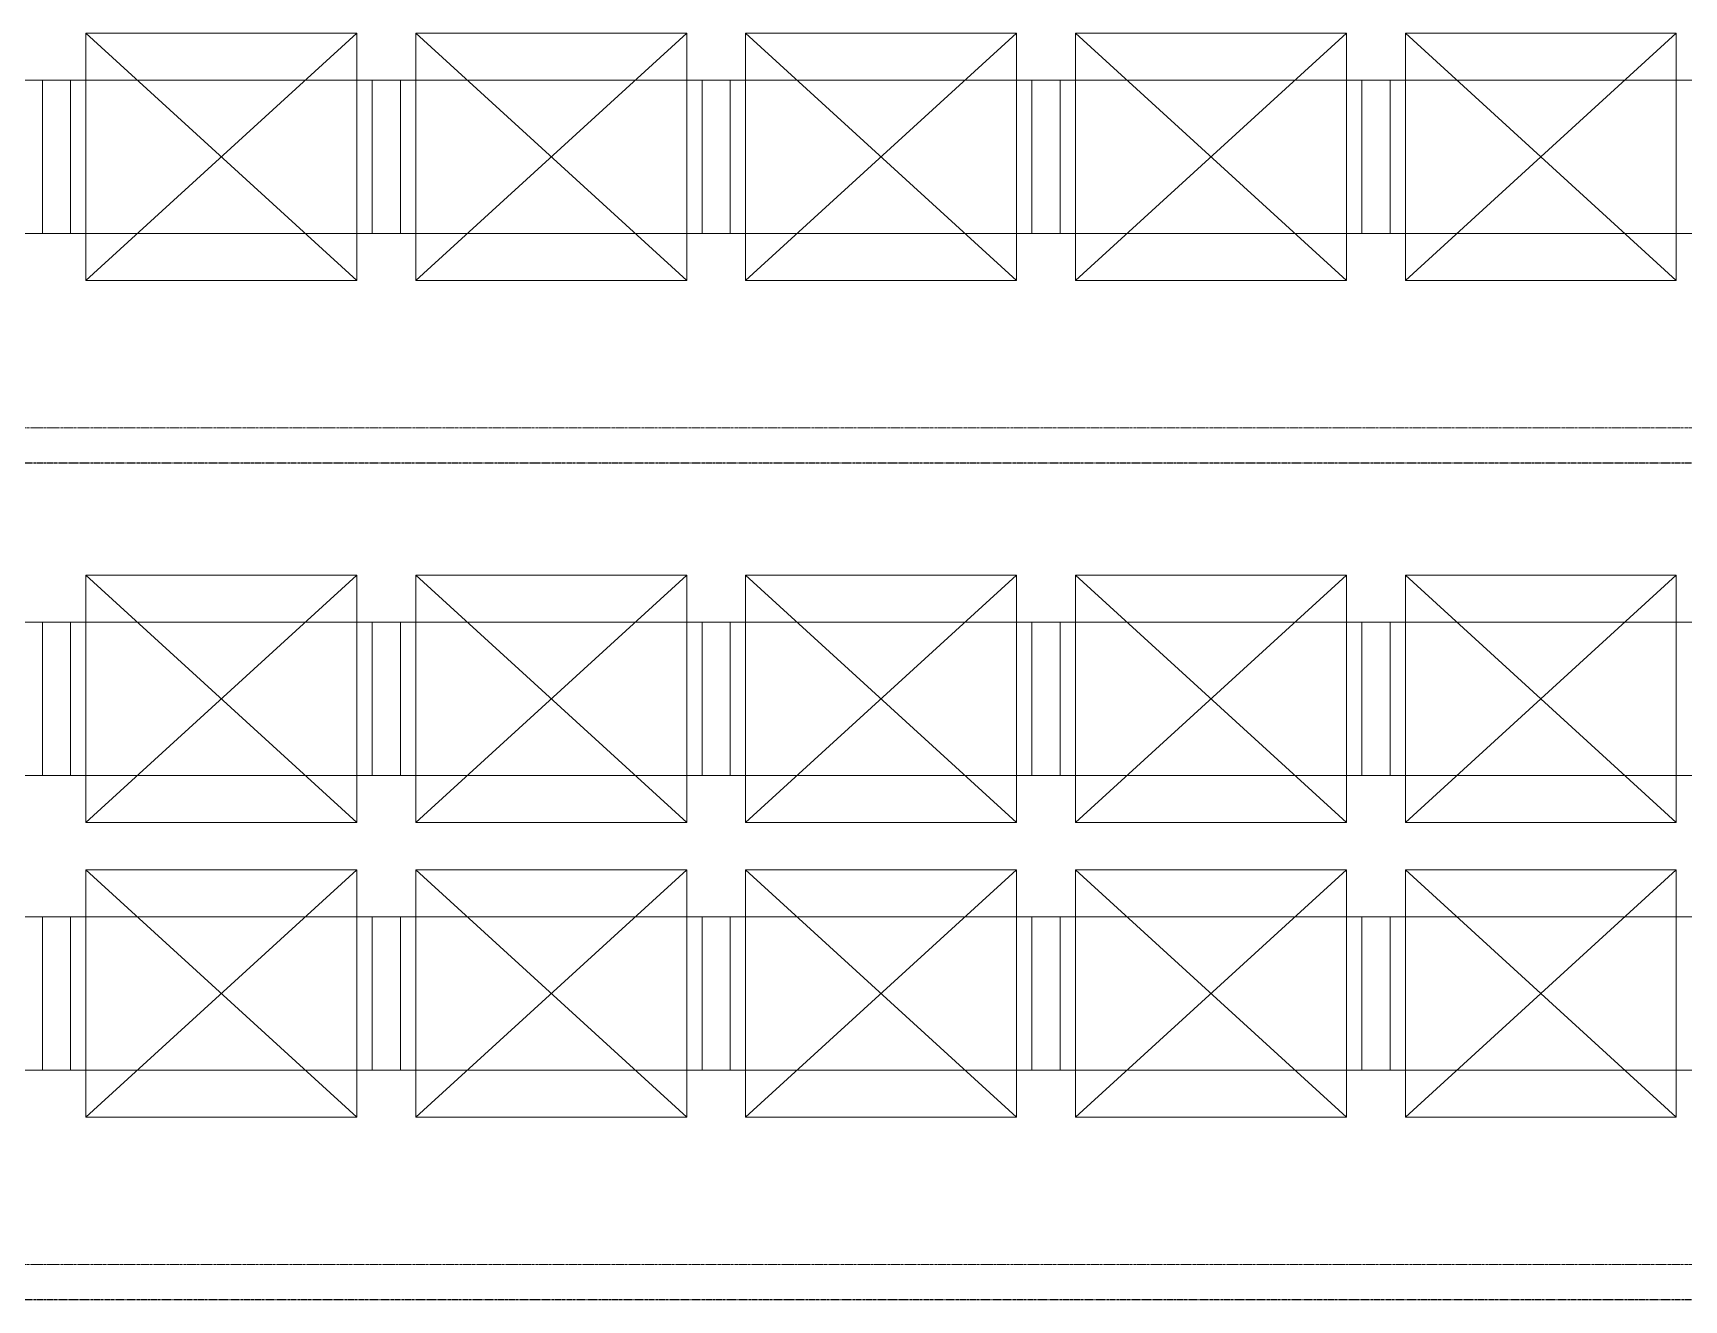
# Model space of a CAD drawing. Header units: millimetres. Extents: x -50460 to 50460, y -35640 to 35640.
# Drawn here: x -24594 to -17587, y -10515 to -5140 of the extents above; entities that cross this region are included whole.
import ezdxf

# ---------------------------------------------------------------- set-up
doc = ezdxf.new("R2010")
doc.units = ezdxf.units.MM
doc.linetypes.add('双点画线', pattern=[22, 12, -2, 2, -2, 2, -2])
doc.linetypes.add('点画线', pattern=[18, 12, -2, 2, -2])
for name, color, linetype, lineweight in [('7', 30, '双点画线', 18), ('PALLET', 4, 'Continuous', 18), ('RackFrame', 5, 'Continuous', 18), ('中心线层', 1, '点画线', 18), ('细线', 7, 'Continuous', 18)]:
    doc.layers.add(name, color=color, linetype=linetype, lineweight=lineweight)

# ---------------------------------------------------------------- blocks, each defined once
blk = doc.blocks.new('*X345')
at = {"layer": 'PALLET', "linetype": 'Continuous', "lineweight": 18}
for p, q in [((1835, 150), (685, 1200)), ((1835, 1200), (685, 150))]:
    blk.add_line(p, q, dxfattribs=at)
blk.add_lwpolyline([(1835, 1200), (685, 1200), (685, 150), (1835, 150), (1835, 1200)], dxfattribs=at)
blk = doc.blocks.new('*X346')
at = {"layer": 'PALLET', "linetype": 'Continuous', "lineweight": 18}
for p, q in [((1835, 150), (685, 1200)), ((1835, 1200), (685, 150))]:
    blk.add_line(p, q, dxfattribs=at)
blk.add_lwpolyline([(1835, 1200), (685, 1200), (685, 150), (1835, 150), (1835, 1200)], dxfattribs=at)
blk = doc.blocks.new('*X347')
at = {"layer": 'PALLET', "linetype": 'Continuous', "lineweight": 18}
for p, q in [((1835, 150), (685, 1200)), ((1835, 1200), (685, 150))]:
    blk.add_line(p, q, dxfattribs=at)
blk.add_lwpolyline([(1835, 1200), (685, 1200), (685, 150), (1835, 150), (1835, 1200)], dxfattribs=at)
blk = doc.blocks.new('*X348')
at = {"layer": 'PALLET', "linetype": 'Continuous', "lineweight": 18}
for p, q in [((1835, 150), (685, 1200)), ((1835, 1200), (685, 150))]:
    blk.add_line(p, q, dxfattribs=at)
blk.add_lwpolyline([(1835, 1200), (685, 1200), (685, 150), (1835, 150), (1835, 1200)], dxfattribs=at)
blk = doc.blocks.new('*X349')
at = {"layer": 'PALLET', "linetype": 'Continuous', "lineweight": 18}
for p, q in [((1835, 150), (685, 1200)), ((1835, 1200), (685, 150))]:
    blk.add_line(p, q, dxfattribs=at)
blk.add_lwpolyline([(1835, 1200), (685, 1200), (685, 150), (1835, 150), (1835, 1200)], dxfattribs=at)
blk = doc.blocks.new('*X377')
at = {"layer": 'PALLET', "linetype": 'Continuous', "lineweight": 18}
for p, q in [((1835, 150), (685, 1200)), ((1835, 1200), (685, 150))]:
    blk.add_line(p, q, dxfattribs=at)
blk.add_lwpolyline([(1835, 1200), (685, 1200), (685, 150), (1835, 150), (1835, 1200)], dxfattribs=at)
blk = doc.blocks.new('*X378')
at = {"layer": 'PALLET', "linetype": 'Continuous', "lineweight": 18}
for p, q in [((1835, 150), (685, 1200)), ((1835, 1200), (685, 150))]:
    blk.add_line(p, q, dxfattribs=at)
blk.add_lwpolyline([(1835, 1200), (685, 1200), (685, 150), (1835, 150), (1835, 1200)], dxfattribs=at)
blk = doc.blocks.new('*X379')
at = {"layer": 'PALLET', "linetype": 'Continuous', "lineweight": 18}
for p, q in [((1835, 150), (685, 1200)), ((1835, 1200), (685, 150))]:
    blk.add_line(p, q, dxfattribs=at)
blk.add_lwpolyline([(1835, 1200), (685, 1200), (685, 150), (1835, 150), (1835, 1200)], dxfattribs=at)
blk = doc.blocks.new('*X380')
at = {"layer": 'PALLET', "linetype": 'Continuous', "lineweight": 18}
for p, q in [((1835, 150), (685, 1200)), ((1835, 1200), (685, 150))]:
    blk.add_line(p, q, dxfattribs=at)
blk.add_lwpolyline([(1835, 1200), (685, 1200), (685, 150), (1835, 150), (1835, 1200)], dxfattribs=at)
blk = doc.blocks.new('*X381')
at = {"layer": 'PALLET', "linetype": 'Continuous', "lineweight": 18}
for p, q in [((1835, 150), (685, 1200)), ((1835, 1200), (685, 150))]:
    blk.add_line(p, q, dxfattribs=at)
blk.add_lwpolyline([(1835, 1200), (685, 1200), (685, 150), (1835, 150), (1835, 1200)], dxfattribs=at)
blk = doc.blocks.new('*X409')
at = {"layer": 'PALLET', "linetype": 'Continuous', "lineweight": 18}
for p, q in [((1835, 150), (685, 1200)), ((1835, 1200), (685, 150))]:
    blk.add_line(p, q, dxfattribs=at)
blk.add_lwpolyline([(1835, 1200), (685, 1200), (685, 150), (1835, 150), (1835, 1200)], dxfattribs=at)
blk = doc.blocks.new('*X410')
at = {"layer": 'PALLET', "linetype": 'Continuous', "lineweight": 18}
for p, q in [((1835, 150), (685, 1200)), ((1835, 1200), (685, 150))]:
    blk.add_line(p, q, dxfattribs=at)
blk.add_lwpolyline([(1835, 1200), (685, 1200), (685, 150), (1835, 150), (1835, 1200)], dxfattribs=at)
blk = doc.blocks.new('*X411')
at = {"layer": 'PALLET', "linetype": 'Continuous', "lineweight": 18}
for p, q in [((1835, 150), (685, 1200)), ((1835, 1200), (685, 150))]:
    blk.add_line(p, q, dxfattribs=at)
blk.add_lwpolyline([(1835, 1200), (685, 1200), (685, 150), (1835, 150), (1835, 1200)], dxfattribs=at)
blk = doc.blocks.new('*X412')
at = {"layer": 'PALLET', "linetype": 'Continuous', "lineweight": 18}
for p, q in [((1835, 150), (685, 1200)), ((1835, 1200), (685, 150))]:
    blk.add_line(p, q, dxfattribs=at)
blk.add_lwpolyline([(1835, 1200), (685, 1200), (685, 150), (1835, 150), (1835, 1200)], dxfattribs=at)
blk = doc.blocks.new('*X413')
at = {"layer": 'PALLET', "linetype": 'Continuous', "lineweight": 18}
for p, q in [((1835, 150), (685, 1200)), ((1835, 1200), (685, 150))]:
    blk.add_line(p, q, dxfattribs=at)
blk.add_lwpolyline([(1835, 1200), (685, 1200), (685, 150), (1835, 150), (1835, 1200)], dxfattribs=at)

msp = doc.modelspace()

# ---------------------------------------------------------------- linework, layer by layer
at = {"layer": '7', "linetype": '双点画线', "lineweight": 25}
for p, q in [((17505.258, -6964.726), (-36301.742, -6964.726)), ((17505.258, -10514.726), (-36301.742, -10514.726))]:
    msp.add_line(p, q, dxfattribs=at)
at = {"layer": 'RackFrame'}
for p, q in [((-32954.742, -5339.726), (14765.258, -5339.726)), ((-24554.742, -5989.726), (-24554.742, -5339.726)), ((-24434.742, -5989.726), (-24434.742, -5339.726)), ((-23154.742, -5989.726), (-23154.742, -5339.726)), ((-23034.742, -5989.726), (-23034.742, -5339.726)), ((-21754.742, -5989.726), (-21754.742, -5339.726)), ((-21634.742, -5989.726), (-21634.742, -5339.726)), ((-20354.742, -5989.726), (-20354.742, -5339.726)), ((-20234.742, -5989.726), (-20234.742, -5339.726)), ((-18954.742, -5989.726), (-18954.742, -5339.726)), ((-18834.742, -5989.726), (-18834.742, -5339.726)), ((-32954.742, -5989.726), (14765.258, -5989.726)), ((-32954.742, -7639.726), (14765.258, -7639.726)), ((-24554.742, -8289.726), (-24554.742, -7639.726)), ((-24434.742, -8289.726), (-24434.742, -7639.726)), ((-23154.742, -8289.726), (-23154.742, -7639.726)), ((-23034.742, -8289.726), (-23034.742, -7639.726)), ((-21754.742, -8289.726), (-21754.742, -7639.726)), ((-21634.742, -8289.726), (-21634.742, -7639.726)), ((-20354.742, -8289.726), (-20354.742, -7639.726)), ((-20234.742, -8289.726), (-20234.742, -7639.726)), ((-18954.742, -8289.726), (-18954.742, -7639.726)), ((-18834.742, -8289.726), (-18834.742, -7639.726)), ((-32954.742, -8289.726), (14765.258, -8289.726)), ((-32954.742, -8889.726), (14765.258, -8889.726)), ((-24554.742, -9539.726), (-24554.742, -8889.726)), ((-24434.742, -9539.726), (-24434.742, -8889.726)), ((-23154.742, -9539.726), (-23154.742, -8889.726)), ((-23034.742, -9539.726), (-23034.742, -8889.726)), ((-21754.742, -9539.726), (-21754.742, -8889.726)), ((-21634.742, -9539.726), (-21634.742, -8889.726)), ((-20354.742, -9539.726), (-20354.742, -8889.726)), ((-20234.742, -9539.726), (-20234.742, -8889.726)), ((-18954.742, -9539.726), (-18954.742, -8889.726)), ((-18834.742, -9539.726), (-18834.742, -8889.726)), ((-32954.742, -9539.726), (14765.258, -9539.726))]:
    msp.add_line(p, q, dxfattribs=at)
at = {"layer": '中心线层'}
for p, q in [((-32954.742, -6814.726), (14765.258, -6814.726)), ((-32954.742, -10364.726), (14765.258, -10364.726))]:
    msp.add_line(p, q, dxfattribs=at)

# ---------------------------------------------------------------- block references
at = {"layer": '细线'}
for name, p in [('*X349', (-25054.742, -6339.726)), ('*X348', (-23654.742, -6339.726)), ('*X347', (-22254.742, -6339.726)), ('*X346', (-20854.742, -6339.726)), ('*X345', (-19454.742, -6339.726)), ('*X381', (-25054.742, -8639.726)), ('*X380', (-23654.742, -8639.726)), ('*X379', (-22254.742, -8639.726)), ('*X378', (-20854.742, -8639.726)), ('*X377', (-19454.742, -8639.726)), ('*X413', (-25054.742, -9889.726)), ('*X412', (-23654.742, -9889.726)), ('*X411', (-22254.742, -9889.726)), ('*X410', (-20854.742, -9889.726)), ('*X409', (-19454.742, -9889.726))]:
    msp.add_blockref(name, p, dxfattribs=at)

doc.saveas('drawing.dxf')
